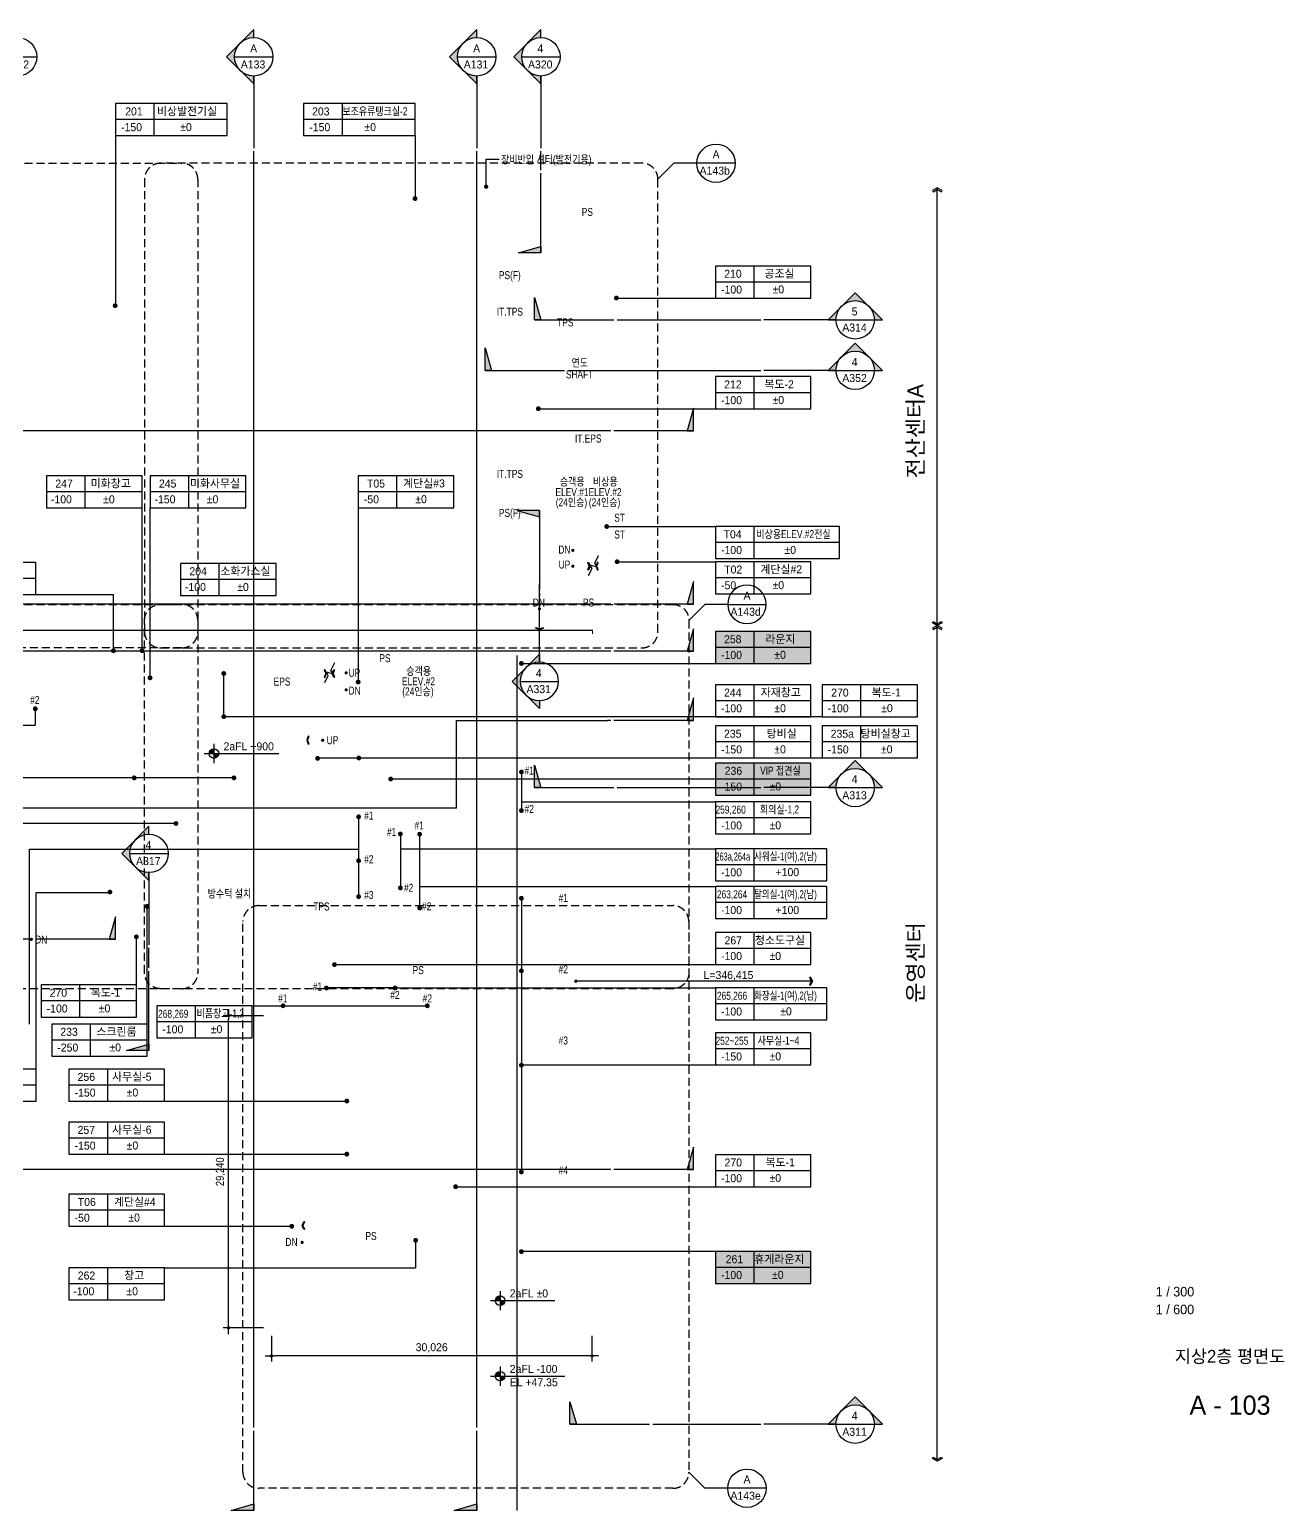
# Model space of a CAD drawing. Header units: millimetres. Extents: x 18458 to 242505, y -521583 to 1237915.
# Drawn here: x 121496 to 239047, y -153500 to -14764 of the extents above; entities that cross this region are included whole.
import ezdxf
from ezdxf.enums import TextEntityAlignment as Align

# ---------------------------------------------------------------- set-up
doc = ezdxf.new("R2010")
doc.units = ezdxf.units.MM
doc.header["$LTSCALE"] = 300
doc.header["$MEASUREMENT"] = 0
doc.linetypes.add('HID', pattern=[2.3, 1.5, -0.8])
doc.linetypes.add('HIDDEN', pattern=[0.375, 0.25, -0.125])
for name, color, linetype in [('A-DIM', 7, 'Continuous'), ('A-ELE-5', 5, 'Continuous'), ('A-ELE-9', 9, 'Continuous'), ('A-SYM', 7, 'Continuous'), ('A-SYM-1', 7, 'Continuous'), ('A-SYM-BUB', 3, 'Continuous'), ('A-SYM-LEAD', 4, 'Continuous'), ('A-SYM-LEVEL', 7, 'Continuous'), ('A-TEXT-NAME', 7, 'Continuous'), ('A-TEXT-NOTE', 7, 'Continuous'), ('EJ', 251, 'Continuous'), ('S-DIM', 7, 'Continuous'), ('XREF', 7, 'Continuous'), ('계단-라인', 7, 'Continuous'), ('드레인', 4, 'Continuous'), ('실명', 7, 'Continuous'), ('실명-LEAD', 7, 'Continuous'), ('인테리어공사', 253, 'Continuous'), ('절단선', 7, 'Continuous')]:
    doc.layers.add(name, color=color, linetype=linetype)
doc.styles.add('Gdim', font='Dotum.ttf', dxfattribs={"width": 0.9})
doc.styles.add('Gtx', font='Dotum.ttf')
doc.dimstyles.new('Gdim300a', dxfattribs={"dimscale": 300, "dimtxt": 2.5, "dimasz": 1, "dimexe": 1.7, "dimexo": 2.5, "dimgap": 1, "dimtad": 1, "dimdec": 0, "dimdsep": 46, "dimlunit": 6, "dimtxsty": 'Gdim', "dimblk1": '_CIDOT', "dimblk2": '_CIDOT', "dimsah": 1, "dimcen": 2.5, "dimdle": 2, "dimclrd": 1, "dimclre": 1, "dimclrt": 7, "dimazin": 2, "dimtfac": 1, "dimtdec": 0, "dimtix": 1, "dimtmove": 2, "dimatfit": 3, "dimldrblk": '_CIDOT', "dimfxl": 2, "dimtolj": 1, "dimtzin": 0, "dimarcsym": 0})

# ---------------------------------------------------------------- blocks, each defined once
blk = doc.blocks.new('실명')
at = {"layer": 'A-TEXT-NOTE', "color": 7, "style": 'Gtx'}
for tag, p in [('001', (-18.33, 8.75)), ('002', (-18.35, 3.25))]:
    blk.add_attdef(tag, p, '', height=3, dxfattribs=at)
at = {"layer": 'A-TEXT-NOTE', "style": 'Gtx'}
blk.add_attdef('003', text='', height=4, dxfattribs=at).set_placement((4.86, -9.5), align=Align.MIDDLE)
at = {"layer": 'A-TEXT-NOTE', "color": 7, "style": 'Gtx'}
blk.add_attdef('004', text='', height=6, dxfattribs=at).set_placement((4.86, -23.5), align=Align.MIDDLE_CENTER)
blk = doc.blocks.new('A$Ca914e24e')
at = {"layer": 'A-DIM', "color": 1}
for p, q in [((-47352, -70595), (-47352, -29595)), ((-47352, -148895), (-47352, -70595))]:
    blk.add_line(p, q, dxfattribs=at)
at = {"layer": 'A-DIM', "color": 1, "elevation": 0}
for points in [[(-47740, -29964), (-47352, -29743), (-46965, -29964), (-46901, -29853), (-47352, -29595), (-47803, -29853)], [(-47740, -70226), (-47352, -70447), (-46965, -70226), (-46901, -70337), (-47352, -70595), (-47803, -70337)], [(-47740, -70964), (-47352, -70743), (-46965, -70964), (-46901, -70853), (-47352, -70595), (-47803, -70853)], [(-47740, -148526), (-47352, -148747), (-46965, -148526), (-46901, -148637), (-47352, -148895), (-47803, -148637)]]:
    blk.add_lwpolyline(points, close=True, dxfattribs=at)
at = {"layer": 'A-SYM-BUB', "style": 'Gtx'}
for s, p in [('전산센터A', (-48654, -56806)), ('운영센터', (-48654, -105925))]:
    blk.add_text(s, height=1500, rotation=90, dxfattribs=at).set_placement(p)
blk = doc.blocks.new('A$Ce9732c4b')
at = {"layer": 'A-SYM'}
for p, q in [((85516, -27285), (81916, -27285)), ((85516, -27285), (87654, -27285)), ((87654, -27285), (89154, -28785))]:
    blk.add_line(p, q, dxfattribs=at)
at = {"layer": 'A-SYM', "color": 7, "linetype": 'HIDDEN', "ltscale": 10, "elevation": 0}
blk.add_lwpolyline([(90654, -27285), (135757, -27285, -0.4142136), (137257, -28785), (137257, -71185, -0.4142136), (135757, -72685), (90654, -72685, -0.4142136), (89154, -71185), (89154, -28785, -0.4142136)], format="xyb", close=True, dxfattribs=at)
at = {"layer": 'A-SYM'}
blk.add_circle((83716, -27285), 1800, dxfattribs=at)
blk = doc.blocks.new('A$C2a23c31d')
at = {"layer": 'A-SYM'}
for p, q in [((-70437, -27285), (-71937, -28785)), ((-68299, -27285), (-70437, -27285)), ((-64699, -27285), (-68299, -27285))]:
    blk.add_line(p, q, dxfattribs=at)
at = {"layer": 'A-SYM', "color": 7, "linetype": 'HIDDEN', "ltscale": 10, "elevation": 0}
blk.add_lwpolyline([(-73437, -27285), (-118540, -27285, 0.4142136), (-120040, -28785), (-120040, -71185, 0.4142136), (-118540, -72685), (-73437, -72685, 0.4142136), (-71937, -71185), (-71937, -28785, 0.4142136)], format="xyb", close=True, dxfattribs=at)
at = {"layer": 'A-SYM'}
blk.add_circle((-66499, -27285), 1800, dxfattribs=at)
blk = doc.blocks.new('A$Cf64e6b61')
at = {"layer": 'A-SYM'}
for p, q in [((87654, 73578), (89154, 75078)), ((85516, 73578), (81916, 73578)), ((85516, 73578), (87654, 73578))]:
    blk.add_line(p, q, dxfattribs=at)
at = {"layer": 'A-SYM', "color": 7, "linetype": 'HIDDEN', "ltscale": 10, "elevation": 0}
blk.add_lwpolyline([(90654, 109587), (135757, 109587, -0.4142136), (137257, 108087), (137257, 75078, -0.4142136), (135757, 73578), (90654, 73578, -0.4142136), (89154, 75078), (89154, 108087, -0.4142136)], format="xyb", close=True, dxfattribs=at)
at = {"layer": 'A-SYM'}
blk.add_circle((83716, 73578), 1800, dxfattribs=at)
blk = doc.blocks.new('A$C62d2cd98')
at = {"layer": 'A-SYM'}
for p, q in [((128622, 109587), (125022, 109587)), ((128622, 109587), (130760, 109587)), ((130760, 109587), (132260, 108087))]:
    blk.add_line(p, q, dxfattribs=at)
at = {"layer": 'A-SYM', "color": 7, "linetype": 'HIDDEN', "ltscale": 10, "elevation": 0}
blk.add_lwpolyline([(181757, 109587), (133760, 109587, 0.4142136), (132260, 108087), (132260, 75078, 0.4142136), (133760, 73578), (181757, 73578, 0.4142136), (183257, 75078), (183257, 108087, 0.4142136)], format="xyb", close=True, dxfattribs=at)
at = {"layer": 'A-SYM'}
blk.add_circle((126822, 109587), 1800, dxfattribs=at)
blk = doc.blocks.new('A$Ccd9b6e35')
at = {"layer": 'A-SYM'}
for p, q in [((-67543, 26770), (-69043, 28270)), ((-65406, 26770), (-67543, 26770)), ((-61806, 26770), (-65406, 26770))]:
    blk.add_line(p, q, dxfattribs=at)
at = {"layer": 'A-SYM', "color": 7, "linetype": 'HIDDEN', "ltscale": 10, "elevation": 0}
blk.add_lwpolyline([(-109322, 81360), (-70543, 81360, -0.4142136), (-69043, 79860), (-69043, 28270, -0.4142136), (-70543, 26770), (-109322, 26770, -0.4142136), (-110822, 28270), (-110822, 79860, -0.4142136)], format="xyb", close=True, dxfattribs=at)
at = {"layer": 'A-SYM'}
blk.add_circle((-63606, 26770), 1800, dxfattribs=at)
blk = doc.blocks.new('ARROWX')
blk.add_lwpolyline([(-0.2, -0.5), (-0.29, -0.46), (-0.11, 0), (-0.29, 0.46), (-0.2, 0.5), (0, 0)], close=True)
for points in [[(-0.2, 0.5), (-0.29, 0.46), (0, 0), (-0.11, 0)], [(0, 0), (-0.11, 0), (-0.2, -0.5), (-0.29, -0.46)]]:
    blk.add_solid(points)
blk = doc.blocks.new('*U51')
at = {"layer": 'A-SYM'}
h = blk.add_hatch(color=256, dxfattribs=at)
h.paths.add_polyline_path([(6216, 30838), (6428, 30626), (6428, 30750, -0.198912)])
h.paths.add_polyline_path([(6004, 31050), (6216, 30838, -0.414214), (6216, 31263)])
h.paths.add_polyline_path([(6216, 31263, -0.198912), (6428, 31350), (6428, 31475)])
blk.add_hatch(color=256, dxfattribs=at).paths.add_polyline_path([(6078, 6778), (6428, 6878), (6428, 6778)])
at = {"layer": 'A-ELE-9'}
blk.add_line((6428, 8119), (6428, 29525), dxfattribs=at)
at = {"layer": 'A-SYM'}
for p, q in [((6428, 30750), (6428, 29625)), ((6428, 29525), (6428, 29575)), ((6428, 8069), (6428, 8119)), ((6428, 6778), (6428, 8019))]:
    blk.add_line(p, q, dxfattribs=at)
blk.add_lwpolyline([(6428, 31350), (6428, 31475), (6004, 31050), (6428, 30626), (6428, 30750)], dxfattribs=at)
blk.add_lwpolyline([(6078, 6778), (6428, 6878), (6428, 6778)], close=True, dxfattribs=at)
blk.add_circle((6428, 31050), 300, dxfattribs=at)
blk = doc.blocks.new('*U124')
at = {"layer": 'A-SYM'}
h = blk.add_hatch(color=256, dxfattribs=at)
h.paths.add_polyline_path([(6216, 30838), (6428, 30626), (6428, 30750, -0.198912)])
h.paths.add_polyline_path([(6004, 31050), (6216, 30838, -0.414214), (6216, 31263)])
h.paths.add_polyline_path([(6216, 31263, -0.198912), (6428, 31350), (6428, 31475)])
blk.add_hatch(color=256, dxfattribs=at).paths.add_polyline_path([(6078, 8352), (6428, 8452), (6428, 8352)])
at = {"layer": 'A-ELE-9'}
blk.add_line((6428, 9694), (6428, 29525), dxfattribs=at)
at = {"layer": 'A-SYM'}
for p, q in [((6428, 30750), (6428, 29625)), ((6428, 29525), (6428, 29575)), ((6428, 9644), (6428, 9694)), ((6428, 8352), (6428, 9594))]:
    blk.add_line(p, q, dxfattribs=at)
blk.add_lwpolyline([(6428, 31350), (6428, 31475), (6004, 31050), (6428, 30626), (6428, 30750)], dxfattribs=at)
blk.add_lwpolyline([(6078, 8352), (6428, 8452), (6428, 8352)], close=True, dxfattribs=at)
blk.add_circle((6428, 31050), 300, dxfattribs=at)
blk = doc.blocks.new('A$C69eff562')
at = {"layer": 'A-SYM'}
blk.add_hatch(color=256, dxfattribs=at).paths.add_polyline_path([(183690, -77385), (183090, -79485), (183690, -79485)])
h = blk.add_hatch(color=256, dxfattribs=at)
h.paths.add_polyline_path([(39326, -86449), (40599, -87721), (39853, -87721, 0.1989124)])
h.paths.add_polyline_path([(38053, -85176), (39326, -86449, 0.4142136), (36781, -86449)])
h.paths.add_polyline_path([(36781, -86449, 0.1989124), (36253, -87721), (35508, -87721)])
for p, q in [((183690, -79485), (176240, -79485)), ((39853, -87721), (46608, -87721))]:
    blk.add_line(p, q, dxfattribs=at)
blk.add_lwpolyline([(183690, -77385), (183090, -79485), (183690, -79485)], close=True, dxfattribs=at)
blk.add_lwpolyline([(36253, -87721), (35508, -87721), (38053, -85176), (40599, -87721), (39853, -87721)], dxfattribs=at)
blk.add_circle((38053, -87721), 1800, dxfattribs=at)
at = {"layer": 'A-SYM-1'}
for p, q in [((101579, -17310), (105179, -17310)), ((118568, -17310), (122168, -17310)), ((140691, -17310), (144291, -17310)), ((161578, -17310), (165178, -17310)), ((36247, -52345), (39847, -52345)), ((36247, -68585), (39847, -68585)), ((36247, -72995), (39847, -72995)), ((175940, -79485), (175640, -79485)), ((36253, -87721), (39853, -87721)), ((47208, -87721), (46908, -87721)), ((36247, -121572), (39847, -121572))]:
    blk.add_line(p, q, dxfattribs=at)
at = {"layer": 'A-SYM-1', "color": 9}
for p, q in [((161484, -79485), (175640, -79485)), ((161484, -87721), (161484, -79485)), ((161484, -87721), (47208, -87721))]:
    blk.add_line(p, q, dxfattribs=at)
at = {"layer": 'A-SYM-1', "xscale": 6, "yscale": 6, "zscale": 6}
for p in [(64812, -203612), (81800, -203612), (103924, -203612), (124811, -203612)]:
    blk.add_blockref('*U124', p, dxfattribs=at)
at = {"layer": 'A-SYM-1', "xscale": -6.00000000000005, "yscale": 6.00000000000005, "zscale": 6, "rotation": 90}
for p in [(224350, -13778), (224350, -30018), (224350, -34428), (224350, -83005)]:
    blk.add_blockref('*U51', p, dxfattribs=at)
at = {"layer": 'A-SYM-1', "color": 3, "style": 'Gtx'}
for s, p in [('A', (103048, -16902)), ('A', (120036, -16902)), ('A', (142160, -16902)), ('A', (163047, -16902)), ('A134', (102171, -18405)), ('A132', (119160, -18405)), ('A133', (141283, -18405)), ('A131', (162170, -18405)), ('A', (37716, -51937)), ('A136', (36839, -53440)), ('A', (37716, -68177)), ('A138', (36839, -69680)), ('B', (37716, -72587)), ('A135', (36839, -74090)), ('A', (37722, -87314)), ('A137', (36845, -88817)), ('A', (37716, -121165)), ('A135', (36839, -122668))]:
    blk.add_text(s, height=750, dxfattribs=at).set_placement(p)
blk = doc.blocks.new('드레인')
at = {"layer": '드레인', "color": 1, "linetype": 'Continuous'}
for p, q in [((0, 3.1), (0, -3.1)), ((-3.1, 0), (3.1, 0))]:
    blk.add_line(p, q, dxfattribs=at)
at = {"layer": '드레인'}
blk.add_circle((0, 0), 1.25, dxfattribs=at)
blk = doc.blocks.new('_CIDOT')
at = {"color": 0, "linetype": 'ByBlock'}
blk.add_line((2, 0), (-1, 0), dxfattribs=at)
at = {"color": 0, "linetype": 'ByBlock', "const_width": 0.5}
blk.add_lwpolyline([(-0.25, 0, 1), (0.25, 0, 1)], format="xyb", close=True, dxfattribs=at)
blk = doc.blocks.new('*D38')
at = {"layer": 'A-DIM', "color": 1, "lineweight": -2, "transparency": 16777216}
for p, q in [((144154, -137145), (144154, -139539)), ((174179, -137145), (174179, -139539)), ((173879, -139029), (144454, -139029))]:
    blk.add_line(p, q, dxfattribs=at)
at = {"layer": 'A-DIM', "color": 1, "lineweight": -2, "transparency": 16777216, "xscale": 300, "yscale": 300, "zscale": 300, "rotation": 180}
blk.add_blockref('_CIDOT', (144154, -139029), dxfattribs=at)
at = {"layer": 'A-DIM', "color": 1, "lineweight": -2, "transparency": 16777216, "xscale": 300, "yscale": 300, "zscale": 300}
blk.add_blockref('_CIDOT', (174179, -139029), dxfattribs=at)
at = {"layer": 'A-DIM', "color": 7, "transparency": 16777216, "insert": (159166, -138281), "char_height": 750, "attachment_point": 5, "style": 'Gtx'}
blk.add_mtext('\\A1;30,026', dxfattribs=at)
blk = doc.blocks.new('*D39')
at = {"layer": 'S-DIM', "color": 1, "lineweight": -2, "transparency": 16777216}
for p, q in [((143404, -107155), (139628, -107155)), ((140138, -136095), (140138, -107455)), ((143404, -136395), (139628, -136395))]:
    blk.add_line(p, q, dxfattribs=at)
at = {"layer": 'S-DIM', "color": 1, "lineweight": -2, "transparency": 16777216, "xscale": 300, "yscale": 300, "zscale": 300}
for p, rotation in [((140138, -107155), 90), ((140138, -136395), 270)]:
    blk.add_blockref('_CIDOT', p, dxfattribs=dict(at, rotation=rotation))
at = {"layer": 'S-DIM', "color": 7, "transparency": 16777216, "insert": (139390, -121775), "char_height": 750, "attachment_point": 5, "rotation": 90, "style": 'Gdim'}
blk.add_mtext('\\A1;29,240', dxfattribs=at)
blk = doc.blocks.new('실면박스')
at = {"layer": '실명-LEAD'}
blk.add_line((3571, 0), (-2400, 0), dxfattribs=at)
blk.add_lwpolyline([(3571, 1000), (-2400, 1000), (-2400, -1000), (3571, -1000)], close=True, dxfattribs=at)
blk.add_lwpolyline([(0, 1000), (0, -1000)], dxfattribs=at)
blk = doc.blocks.new('*U45')
at = {"layer": '실명-LEAD'}
blk.add_line((4571, 0), (-2400, 0), dxfattribs=at)
blk.add_lwpolyline([(4571, 1000), (-2400, 1000), (-2400, -1000), (4571, -1000)], close=True, dxfattribs=at)
blk.add_lwpolyline([(0, 1000), (0, -1000)], dxfattribs=at)
blk = doc.blocks.new('*U47')
at = {"layer": '실명-LEAD'}
blk.add_line((5349, 0), (-2400, 0), dxfattribs=at)
blk.add_lwpolyline([(5349, 1000), (-2400, 1000), (-2400, -1000), (5349, -1000)], close=True, dxfattribs=at)
blk.add_lwpolyline([(0, 1000), (0, -1000)], dxfattribs=at)
blk = doc.blocks.new('*U52')
at = {"layer": 'A-SYM'}
h = blk.add_hatch(color=256, dxfattribs=at)
h.paths.add_polyline_path([(6216, 30838), (6428, 30626), (6428, 30750, -0.198912)])
h.paths.add_polyline_path([(6004, 31050), (6216, 30838, -0.414214), (6216, 31263)])
h.paths.add_polyline_path([(6216, 31263, -0.198912), (6428, 31350), (6428, 31475)])
blk.add_hatch(color=256, dxfattribs=at).paths.add_polyline_path([(6078, 26597), (6428, 26697), (6428, 26597)])
at = {"layer": 'A-ELE-9'}
blk.add_line((6428, 27939), (6428, 29525), dxfattribs=at)
at = {"layer": 'A-SYM'}
for p, q in [((6428, 30750), (6428, 29625)), ((6428, 29525), (6428, 29575)), ((6428, 27889), (6428, 27939)), ((6428, 26597), (6428, 27839))]:
    blk.add_line(p, q, dxfattribs=at)
blk.add_lwpolyline([(6428, 31350), (6428, 31475), (6004, 31050), (6428, 30626), (6428, 30750)], dxfattribs=at)
blk.add_lwpolyline([(6078, 26597), (6428, 26697), (6428, 26597)], close=True, dxfattribs=at)
blk.add_circle((6428, 31050), 300, dxfattribs=at)
blk = doc.blocks.new('*U53')
at = {"layer": 'A-SYM'}
h = blk.add_hatch(color=256, dxfattribs=at)
h.paths.add_polyline_path([(6216, 30838), (6428, 30626), (6428, 30750, -0.198912)])
h.paths.add_polyline_path([(6004, 31050), (6216, 30838, -0.414214), (6216, 31263)])
h.paths.add_polyline_path([(6216, 31263, -0.198912), (6428, 31350), (6428, 31475)])
blk.add_hatch(color=256, dxfattribs=at).paths.add_polyline_path([(6078, 26042), (6428, 26142), (6428, 26042)])
at = {"layer": 'A-ELE-9'}
blk.add_line((6428, 27383), (6428, 29525), dxfattribs=at)
at = {"layer": 'A-SYM'}
for p, q in [((6428, 30750), (6428, 29625)), ((6428, 29525), (6428, 29575)), ((6428, 27333), (6428, 27383)), ((6428, 26042), (6428, 27283))]:
    blk.add_line(p, q, dxfattribs=at)
blk.add_lwpolyline([(6428, 31350), (6428, 31475), (6004, 31050), (6428, 30626), (6428, 30750)], dxfattribs=at)
blk.add_lwpolyline([(6078, 26042), (6428, 26142), (6428, 26042)], close=True, dxfattribs=at)
blk.add_circle((6428, 31050), 300, dxfattribs=at)
blk = doc.blocks.new('*U54')
at = {"layer": 'A-SYM'}
h = blk.add_hatch(color=256, dxfattribs=at)
h.paths.add_polyline_path([(6216, 30838), (6428, 30626), (6428, 30750, -0.198912)])
h.paths.add_polyline_path([(6004, 31050), (6216, 30838, -0.414214), (6216, 31263)])
h.paths.add_polyline_path([(6216, 31263, -0.198912), (6428, 31350), (6428, 31475)])
blk.add_hatch(color=256, dxfattribs=at).paths.add_polyline_path([(6078, 27971), (6428, 28071), (6428, 27971)])
at = {"layer": 'A-ELE-9'}
blk.add_line((6428, 29313), (6428, 29525), dxfattribs=at)
at = {"layer": 'A-SYM'}
for p, q in [((6428, 30750), (6428, 29625)), ((6428, 29525), (6428, 29575)), ((6428, 29263), (6428, 29313)), ((6428, 27971), (6428, 29213))]:
    blk.add_line(p, q, dxfattribs=at)
blk.add_lwpolyline([(6428, 31350), (6428, 31475), (6004, 31050), (6428, 30626), (6428, 30750)], dxfattribs=at)
blk.add_lwpolyline([(6078, 27971), (6428, 28071), (6428, 27971)], close=True, dxfattribs=at)
blk.add_circle((6428, 31050), 300, dxfattribs=at)
blk = doc.blocks.new('*U125')
at = {"layer": 'A-SYM'}
h = blk.add_hatch(color=256, dxfattribs=at)
h.paths.add_polyline_path([(6216, 30838), (6428, 30626), (6428, 30750, -0.198912)])
h.paths.add_polyline_path([(6004, 31050), (6216, 30838, -0.414214), (6216, 31263)])
h.paths.add_polyline_path([(6216, 31263, -0.198912), (6428, 31350), (6428, 31475)])
blk.add_hatch(color=256, dxfattribs=at).paths.add_polyline_path([(6078, 27989), (6428, 28089), (6428, 27989)])
at = {"layer": 'A-ELE-9'}
blk.add_line((6428, 29331), (6428, 29525), dxfattribs=at)
at = {"layer": 'A-SYM'}
for p, q in [((6428, 30750), (6428, 29625)), ((6428, 29525), (6428, 29575)), ((6428, 29281), (6428, 29331)), ((6428, 27989), (6428, 29231))]:
    blk.add_line(p, q, dxfattribs=at)
blk.add_lwpolyline([(6428, 31350), (6428, 31475), (6004, 31050), (6428, 30626), (6428, 30750)], dxfattribs=at)
blk.add_lwpolyline([(6078, 27989), (6428, 28089), (6428, 27989)], close=True, dxfattribs=at)
blk.add_circle((6428, 31050), 300, dxfattribs=at)
blk = doc.blocks.new('*U57')
at = {"layer": 'A-SYM'}
h = blk.add_hatch(color=256, dxfattribs=at)
h.paths.add_polyline_path([(6216, 30838), (6428, 30626), (6428, 30750, -0.198912)])
h.paths.add_polyline_path([(6004, 31050), (6216, 30838, -0.414214), (6216, 31263)])
h.paths.add_polyline_path([(6216, 31263, -0.198912), (6428, 31350), (6428, 31475)])
blk.add_hatch(color=256, dxfattribs=at).paths.add_polyline_path([(6078, 27523), (6428, 27623), (6428, 27523)])
at = {"layer": 'A-ELE-9'}
blk.add_line((6428, 28865), (6428, 29525), dxfattribs=at)
at = {"layer": 'A-SYM'}
for p, q in [((6428, 30750), (6428, 29625)), ((6428, 29525), (6428, 29575)), ((6428, 28815), (6428, 28865)), ((6428, 27523), (6428, 28765))]:
    blk.add_line(p, q, dxfattribs=at)
blk.add_lwpolyline([(6428, 31350), (6428, 31475), (6004, 31050), (6428, 30626), (6428, 30750)], dxfattribs=at)
blk.add_lwpolyline([(6078, 27523), (6428, 27623), (6428, 27523)], close=True, dxfattribs=at)
blk.add_circle((6428, 31050), 300, dxfattribs=at)
blk = doc.blocks.new('*U58')
at = {"layer": 'A-SYM'}
h = blk.add_hatch(color=256, dxfattribs=at)
h.paths.add_polyline_path([(6216, 30838), (6428, 30626), (6428, 30750, -0.198912)])
h.paths.add_polyline_path([(6004, 31050), (6216, 30838, -0.414214), (6216, 31263)])
h.paths.add_polyline_path([(6216, 31263, -0.198912), (6428, 31350), (6428, 31475)])
blk.add_hatch(color=256, dxfattribs=at).paths.add_polyline_path([(6078, 28381), (6428, 28481), (6428, 28381)])
at = {"layer": 'A-ELE-9'}
blk.add_line((6428, 29722), (6428, 29525), dxfattribs=at)
at = {"layer": 'A-SYM'}
for p, q in [((6428, 30750), (6428, 29625)), ((6428, 29672), (6428, 29722)), ((6428, 28381), (6428, 29622)), ((6428, 29525), (6428, 29575))]:
    blk.add_line(p, q, dxfattribs=at)
blk.add_lwpolyline([(6428, 31350), (6428, 31475), (6004, 31050), (6428, 30626), (6428, 30750)], dxfattribs=at)
blk.add_lwpolyline([(6078, 28381), (6428, 28481), (6428, 28381)], close=True, dxfattribs=at)
blk.add_circle((6428, 31050), 300, dxfattribs=at)
blk = doc.blocks.new('*U60')
at = {"layer": 'A-SYM'}
h = blk.add_hatch(color=256, dxfattribs=at)
h.paths.add_polyline_path([(6216, 30838), (6428, 30626), (6428, 30750, -0.198912)])
h.paths.add_polyline_path([(6004, 31050), (6216, 30838, -0.414214), (6216, 31263)])
h.paths.add_polyline_path([(6216, 31263, -0.198912), (6428, 31350), (6428, 31475)])
blk.add_hatch(color=256, dxfattribs=at).paths.add_polyline_path([(6078, 25272), (6428, 25372), (6428, 25272)])
at = {"layer": 'A-ELE-9'}
blk.add_line((6428, 26614), (6428, 29525), dxfattribs=at)
at = {"layer": 'A-SYM'}
for p, q in [((6428, 30750), (6428, 29625)), ((6428, 29525), (6428, 29575)), ((6428, 26564), (6428, 26614)), ((6428, 25272), (6428, 26514))]:
    blk.add_line(p, q, dxfattribs=at)
blk.add_lwpolyline([(6428, 31350), (6428, 31475), (6004, 31050), (6428, 30626), (6428, 30750)], dxfattribs=at)
blk.add_lwpolyline([(6078, 25272), (6428, 25372), (6428, 25272)], close=True, dxfattribs=at)
blk.add_circle((6428, 31050), 300, dxfattribs=at)

msp = doc.modelspace()

# ---------------------------------------------------------------- hatches: boundary and pattern name
at = {"layer": 'A-SYM-LEVEL'}
h = msp.add_hatch(color=256, dxfattribs=at)
h.paths.add_polyline_path([(138762.3, -82139.8, 0.41421356), (138312.3, -82589.8), (138762.3, -82589.8)])
h.paths.add_polyline_path([(139212.3, -82589.8), (138762.3, -82589.8), (138762.3, -83039.8, 0.41421356)])
h = msp.add_hatch(color=256, dxfattribs=at)
h.paths.add_polyline_path([(165574.1, -133395.5, 0.41421356), (165124.1, -133845.5), (165574.1, -133845.5)])
h.paths.add_polyline_path([(166024.1, -133845.5), (165574.1, -133845.5), (165574.1, -134295.5, 0.41421356)])
h = msp.add_hatch(color=256, dxfattribs=at)
h.paths.add_polyline_path([(165574.1, -140472.9, 0.41421356), (165124.1, -140922.9), (165574.1, -140922.9)])
h.paths.add_polyline_path([(166024.1, -140922.9), (165574.1, -140922.9), (165574.1, -141372.9, 0.41421356)])
at = {"layer": '인테리어공사', "transparency": 33554687}
h = msp.add_hatch(color=256, dxfattribs=at)
h.dxf.hatch_style = 1
h.paths.add_polyline_path([(185740.4, -71149.7), (194696.8, -71149.7), (194696.8, -74149.7), (185740.4, -74149.7)])
h = msp.add_hatch(color=256, dxfattribs=at)
h.dxf.hatch_style = 1
h.paths.add_polyline_path([(185740.4, -83480.3), (194696.8, -83480.3), (194696.8, -86480.3), (185740.4, -86480.3)])
h = msp.add_hatch(color=256, dxfattribs=at)
h.dxf.hatch_style = 1
h.paths.add_polyline_path([(185740.4, -129242.5), (194696.8, -129242.5), (194696.8, -132242.5), (185740.4, -132242.5)])

# ---------------------------------------------------------------- linework, layer by layer
at = {"layer": 'A-DIM'}
msp.add_line((167153.6, -73395), (167153.6, -153500), dxfattribs=at)
at = {"layer": 'A-DIM', "color": 1}
msp.add_line((194870.6, -103920), (172653.6, -103920), dxfattribs=at)
at = {"layer": 'A-DIM', "color": 1, "elevation": 0}
msp.add_lwpolyline([(194562.8, -103597.3), (194747.2, -103920), (194562.8, -104242.7), (194655.8, -104295.8), (194870.6, -103920), (194655.8, -103544.1)], close=True, dxfattribs=at)
at = {"layer": 'A-SYM-1'}
for p, q in [((167596.1, -17309.7), (171196.1, -17309.7)), ((197040, -41954.3), (200640, -41954.3)), ((197040, -46686.7), (200640, -46686.7)), ((167453.6, -75832.5), (171053.6, -75832.5)), ((197040, -85777.2), (200640, -85777.2)), ((130877, -91944.3), (134477, -91944.3)), ((197040, -145418.1), (200640, -145418.1))]:
    msp.add_line(p, q, dxfattribs=at)
at = {"layer": 'A-SYM-LEAD'}
for p, q in [((129532.1, -24700), (129532.1, -40636.9)), ((157625.6, -24700), (157625.6, -30595)), ((164261, -26888.4), (165469.7, -26888.4)), ((164261, -29482.4), (164261, -26888.4)), ((176465.4, -39911.9), (185740.4, -39911.9)), ((169270, -50279.4), (185740.4, -50279.4)), ((132035.4, -72959.3), (132035.4, -59567.8)), ((132785.1, -75498.2), (132785.1, -59567.8)), ((175566.6, -61319.2), (185740.4, -61319.2)), ((176535.4, -64620.8), (185740.4, -64620.8)), ((129342.9, -72959.3), (129342.9, -67700.7)), ((167570.4, -74149.7), (185740.4, -74149.7)), ((139687.4, -79148.8), (139687.4, -75092.1)), ((122026.1, -78279.6), (122026.1, -79945)), ((88290.9, -79945), (122026.1, -79945)), ((195731.6, -79148.8), (139687.4, -79148.8)), ((148474, -83005.1), (195731.6, -83005.1)), ((167570.4, -84316.9), (167570.4, -87931.8)), ((68290.9, -84848.3), (140651.4, -84848.3)), ((167570.4, -87116.8), (185740.4, -87116.8)), ((152316.8, -88517.8), (152316.8, -95998)), ((78290.9, -89120.9), (135279.4, -89120.9)), ((156234.4, -90124.3), (156234.4, -95180.2)), ((158034.3, -90150.4), (158034.3, -97061.5)), ((156234.4, -91510.7), (185740.4, -91510.7)), ((122100.5, -112155.1), (122100.5, -95608.3)), ((122100.5, -95608.3), (128977.6, -95608.3)), ((158034.3, -95053.6), (185740.4, -95053.6)), ((132518.6, -107933.8), (132518.6, -96911.3)), ((167570.4, -96262.2), (167570.4, -121787.6)), ((131518.6, -104274.3), (131518.6, -99763.6)), ((150059.2, -102363.1), (185740.4, -102363.1)), ((155727.5, -104554.4), (185740.4, -104554.4)), ((142355.4, -106223.7), (158758.2, -106223.7)), ((167570.4, -111766.7), (185740.4, -111766.7)), ((134136.3, -115155.1), (151100.7, -115155.1)), ((134136.3, -120122.5), (151100.7, -120122.5)), ((161516.4, -123175.4), (185740.4, -123175.4)), ((134136.3, -126878.4), (145940.8, -126878.4)), ((157658.6, -128195), (157658.6, -130766.6)), ((185740.4, -129242.5), (167539.2, -129242.5)), ((134136.3, -130766.6), (157658.6, -130766.6))]:
    msp.add_line(p, q, dxfattribs=at)
at = {"layer": 'A-SYM-LEAD', "const_width": 224.4, "elevation": 0}
for points in [[(157490.4, -30595, 1), (157716, -30595, 1)], [(176352.6, -39911.9, 1), (176578.2, -39911.9, 1)], [(129396.9, -40636.9, 1), (129622.5, -40636.9, 1)], [(169044.4, -50279.4, 1), (169270, -50279.4, 1)], [(176422.6, -64620.8, 1), (176648.2, -64620.8, 1)], [(139574.6, -75092.1, 1), (139800.2, -75092.1, 1)], [(167457.6, -74149.7, 1), (167683.2, -74149.7, 1)], [(122026.1, -78279.6, 1), (122026.1, -78505.2, 1)], [(139574.6, -79130.1, 1), (139800.2, -79130.1, 1)], [(148361.2, -83042.3, 1), (148586.8, -83042.3, 1)], [(152230.4, -83005.1, 1), (152456, -83005.1, 1)], [(167457.6, -84316.9, 1), (167683.2, -84316.9, 1)], [(131295.1, -84756.4, 1), (131295.1, -84982, 1)], [(140641, -84756.4, 1), (140641, -84982, 1)], [(155208.7, -84980.3, 1), (155434.3, -84980.3, 1)], [(152204, -88517.8, 1), (152429.6, -88517.8, 1)], [(167457.6, -87931.8, 1), (167683.2, -87931.8, 1)], [(135204.1, -89029, 1), (135204.1, -89254.6, 1)], [(156121.6, -90124.3, 1), (156347.2, -90124.3, 1)], [(157921.5, -90150.4, 1), (158147.1, -90150.4, 1)], [(128903.3, -95571.2, 1), (129128.9, -95571.2, 1)], [(156121.6, -95180.2, 1), (156347.2, -95180.2, 1)], [(132383.4, -96911.3, -1), (132609, -96911.3, -1)], [(152204, -95998, 1), (152429.6, -95998, 1)], [(157921.5, -97061.5, 1), (158147.1, -97061.5, 1)], [(167457.6, -96149.4, 1), (167683.2, -96149.4, 1)], [(131383.4, -99763.6, -1), (131609, -99763.6, -1)], [(149946.4, -102363.1, 1), (150172, -102363.1, 1)], [(167457.6, -102944.2, 1), (167683.2, -102944.2, 1)], [(149184.9, -104554.4, 1), (149410.5, -104554.4, 1)], [(155614.7, -104554.4, 1), (155840.3, -104554.4, 1)], [(145130.5, -106223.7, 1), (145356.1, -106223.7, 1)], [(158645.4, -106223.7, 1), (158871, -106223.7, 1)], [(167457.6, -111786.2, 1), (167683.2, -111786.2, 1)], [(167457.6, -121787.6, 1), (167683.2, -121787.6, 1)], [(161290.8, -123175.4, 1), (161516.4, -123175.4, 1)], [(145940.8, -126878.4, 1), (146166.4, -126878.4, 1)], [(157545.8, -128195, 1), (157771.4, -128195, 1)], [(167457.6, -129251.8, 1), (167683.2, -129251.8, 1)]]:
    msp.add_lwpolyline(points, format="xyb", close=True, dxfattribs=at)
at = {"layer": 'A-SYM-LEAD'}
for points, const_width in [([(164150.3, -29482.4, 1), (164371.7, -29482.4, 1)], 180), ([(175453.8, -61319.2, 1), (175679.4, -61319.2, 1)], 224.4), ([(129455.7, -72959.3, -1), (129230.1, -72959.3, -1)], 224.4), ([(131922.6, -72959.3, 1), (132148.2, -72959.3, 1)], 224.4), ([(132672.3, -75498.2, 1), (132897.9, -75498.2, 1)], 224.4), ([(152161.2, -75893.4, 1), (152386.8, -75893.4, 1)], 224.4), ([(152204, -92636.1, 1), (152429.6, -92636.1, 1)], 224.4), ([(151100.7, -115155.1, 1), (151326.3, -115155.1, 1)], 224.4), ([(151100.7, -120122.5, 1), (151326.3, -120122.5, 1)], 224.4)]:
    msp.add_lwpolyline(points, format="xyb", close=True, dxfattribs=dict(at, const_width=const_width))
for points in [[(152274, -59567.8), (152274, -75893.4)], [(121495.9, -107933.8), (121495.9, -91545.8), (152316.8, -91545.8)]]:
    msp.add_lwpolyline(points, dxfattribs=at)
at = {"layer": 'A-SYM-LEAD', "elevation": 0}
for points in [[(185740.4, -84980.3), (155321.5, -84980.3)], [(155727.5, -104554.4), (149297.7, -104554.4)]]:
    msp.add_lwpolyline(points, dxfattribs=at)
for points in [[(135651.1, -96995, 0, 300, 0), (135651.1, -96095, 0, 0, 0), (135651.1, -95689.7, 0, 0, 0), (138044.7, -95689.7, 0, 0, 0)], [(147049.6, -95689.7, 0, 300, 0), (146149.6, -95689.7, 0, 0, 0), (142868.6, -95689.7, 0, 0, 0)]]:
    msp.add_lwpolyline(points, format="xyseb", dxfattribs=at)
at = {"layer": 'A-SYM-LEVEL'}
for p, q in [((122080.3, -67700.7), (129342.9, -67700.7)), ((138762.3, -81689.8), (138762.3, -83489.8)), ((137862.3, -82589.8), (144841.1, -82589.8)), ((165574.1, -132945.5), (165574.1, -134745.5)), ((164674.1, -133845.5), (170686.9, -133845.5)), ((165574.1, -140022.9), (165574.1, -141822.9)), ((164674.1, -140922.9), (171652, -140922.9))]:
    msp.add_line(p, q, dxfattribs=at)
for centre in [(138762.3, -82589.8), (165574.1, -133845.5), (165574.1, -140922.9)]:
    msp.add_circle(centre, 450, dxfattribs=at)
at = {"layer": 'EJ', "linetype": 'HID', "const_width": 100, "elevation": 0}
msp.add_lwpolyline([(89153.6, -71045), (174229.1, -71045), (174229.1, -71388.5)], dxfattribs=at)
at = {"layer": '계단-라인', "const_width": 150, "elevation": 0}
for points in [[(172466.8, -63552, 1), (172316.8, -63552, 1)], [(172466.8, -65042, 1), (172316.8, -65042, 1)], [(169336.8, -69037, 1), (169186.8, -69037, 1)], [(151153.6, -75100, 1), (151153.6, -74950, 1)], [(151153.6, -76690, 1), (151153.6, -76540, 1)]]:
    msp.add_lwpolyline(points, format="xyb", close=True, dxfattribs=at)
at = {"layer": '계단-라인', "const_width": 150}
for points in [[(148881.2, -81347, -1), (149031.2, -81347, -1)], [(121649.6, -100078.3, 1), (121649.6, -99928.3, 1)], [(147023.6, -128465, 1), (147023.6, -128315, 1)]]:
    msp.add_lwpolyline(points, format="xyb", close=True, dxfattribs=at)
at = {"layer": '절단선', "elevation": 0}
for points in [[(173858.6, -65905.3), (174193.6, -65239.8), (173986.5, -64914.7), (174639.5, -65090.3), (174432.4, -64765.2), (174798.9, -64037)], [(149139.2, -75935.3), (149474.1, -75269.8), (149267, -74944.7), (149920.1, -75120.3), (149713, -74795.2), (150079.5, -74067)]]:
    msp.add_lwpolyline(points, dxfattribs=at)

# ---------------------------------------------------------------- block references
at = {"layer": 'A-DIM'}
msp.add_blockref('A$Ca914e24e', (253885.7, 0), dxfattribs=at)
at = {"layer": 'A-ELE-5', "xscale": 1.5, "yscale": 1.5, "zscale": 1.5}
for name, p in [('*U45', (133132.1, -23200)), ('*U45', (150769.2, -23200)), ('실면박스', (189340.4, -38411.9)), ('실면박스', (189340.4, -48779.4)), ('실면박스', (126679, -58067.8)), ('실면박스', (136385.1, -58067.8)), ('실면박스', (155874, -58067.8)), ('*U47', (189340.4, -62819.2)), ('실면박스', (116723.9, -66200.7)), ('실면박스', (139236.4, -66280.9)), ('실면박스', (189340.4, -66120.8)), ('실면박스', (189340.4, -72649.7)), ('실면박스', (189340.4, -77648.8)), ('실면박스', (199331.6, -77648.8)), ('실면박스', (189340.4, -81505.1)), ('실면박스', (199331.6, -81505.1)), ('실면박스', (189340.4, -84980.3, 0)), ('실면박스', (189340.4, -88616.8)), ('*U45', (189340.4, -93010.7)), ('*U45', (189340.4, -96553.6)), ('실면박스', (189340.4, -100863.1)), ('실면박스', (126162.3, -105774.3)), ('*U45', (189340.4, -106054.4)), ('실면박스', (136999, -107723.7)), ('실면박스', (127162.3, -109433.8)), ('실면박스', (189340.4, -110266.7)), ('실면박스', (116744.1, -113655.1)), ('실면박스', (128779.9, -113655.1)), ('실면박스', (128779.9, -118622.5)), ('실면박스', (189340.4, -121675.4)), ('실면박스', (128779.9, -125378.4)), ('실면박스', (189340.4, -130742.5)), ('실면박스', (128779.9, -132266.6))]:
    msp.add_blockref(name, p, dxfattribs=at)
at = {"layer": 'A-SYM-1'}
for name, p in [('A$C69eff562', (0, 0)), ('A$Ce9732c4b', (0, 0)), ('A$C2a23c31d', (252300, 0)), ('A$Cf64e6b61', (0, -178200)), ('A$Ccd9b6e35', (252300, -178200))]:
    msp.add_blockref(name, p, dxfattribs=at)
at = {"layer": 'A-SYM-1', "xscale": 6, "yscale": 6, "zscale": 6}
for name, p in [('*U125', (130828.9, -203612.3)), ('*U54', (94109.8, -278246.9))]:
    msp.add_blockref(name, p, dxfattribs=at)
at = {"layer": 'A-SYM-1', "yscale": 6, "zscale": 6}
for name, p, xscale, rotation in [('*U53', (12537.3, -3387.1), 6, 270), ('*U60', (12537.3, -8119.4), 6, 270), ('*U58', (130686.3, 110470.2), -6, 180), ('*U53', (12537.3, -47210), 6, 270), ('*U57', (294674.7, -61427.7), -6, 90), ('*U52', (12537.3, -106850.9), 6, 270)]:
    msp.add_blockref(name, p, dxfattribs=dict(at, xscale=xscale, rotation=rotation))
at = {"layer": 'A-SYM-1', "xscale": -1}
msp.add_blockref('A$C62d2cd98', (315516.3, -178200), dxfattribs=at)
at = {"layer": 'XREF'}
ref = msp.add_blockref('실명', (232500, -136200), dxfattribs=dict(at, xscale=300, yscale=300, zscale=300))
ref.add_attrib('001', '1 / 300', (226999.8, -133458.1), dxfattribs={"layer": 'A-TEXT-NOTE', "color": 7, "height": 900, "style": 'Gtx'})
ref.add_attrib('002', '1 / 600', (226993.8, -135121.8), dxfattribs={"layer": 'A-TEXT-NOTE', "color": 7, "height": 900, "style": 'Gtx'})
ref.add_attrib('003', '지상2층 평면도', dxfattribs={"layer": 'A-TEXT-NOTE', "height": 1200, "style": 'Gtx'}).set_placement((233956.7, -139050.8), align=Align.MIDDLE)
ref.add_attrib('004', 'A - 103', dxfattribs={"layer": 'A-TEXT-NOTE', "color": 7, "height": 1800, "style": 'Gtx'}).set_placement((233956.7, -143641), align=Align.MIDDLE_CENTER)
at = {"layer": '계단-라인', "yscale": 750, "zscale": 750}
for p, xscale in [((174003.6, -65040), 750), ((174543.6, -65040), -750), ((147452.3, -81345), -750)]:
    msp.add_blockref('ARROWX', p, dxfattribs=dict(at, xscale=xscale))
for p, xscale, rotation in [((169253.6, -70995), 750, 270), ((149313.6, -75100), -750, 180), ((149853.6, -75100), 750, 180), ((147023.6, -126800), 750, 180)]:
    msp.add_blockref('ARROWX', p, dxfattribs=dict(at, xscale=xscale, rotation=rotation))
at = {"layer": '드레인', "xscale": 50, "yscale": 50, "zscale": 50}
msp.add_blockref('드레인', (172653.6, -103920), dxfattribs=at)

# ---------------------------------------------------------------- texts
at = {"layer": 'A-DIM', "style": 'Gtx'}
msp.add_text('L=346,415', height=750, dxfattribs=at).set_placement((184634.2, -103716.9))
at = {"layer": 'A-SYM-1', "color": 3, "style": 'Gtx'}
for s, p in [('4', (169064.7, -16902.1)), ('A320', (168188.1, -18405.2)), ('A', (185484.4, -26836.7)), ('A143b', (184261.8, -28356.6)), ('5', (198508.5, -41546.7)), ('A314', (197631.9, -43049.8)), ('4', (198508.5, -46279.1)), ('A352', (197631.9, -47782.2)), ('A', (188378, -68164.9)), ('A143d', (187155.4, -69684.8)), ('4', (168922.2, -75424.9)), ('A331', (168045.5, -76928)), ('4', (198508.5, -85369.6)), ('A313', (197631.9, -86872.7)), ('4', (132345.6, -91536.7)), ('A317', (131469, -93039.8)), ('4', (198508.5, -145010.5)), ('A311', (197631.9, -146513.6)), ('A', (188378, -150981.3)), ('A143e', (187155.4, -152501.2))]:
    msp.add_text(s, height=750, dxfattribs=at).set_placement(p)
at = {"layer": 'A-SYM-LEVEL', "style": 'Gtx'}
for s, p in [('2aFL +900', (139662.3, -82289.8)), ('2aFL %%P0', (166474.1, -133545.5)), ('2aFL -100', (166474.1, -140622.9)), ('EL +47.35', (166474.1, -141867.9))]:
    msp.add_text(s, height=750, dxfattribs=at).set_placement(p)
at = {"layer": 'A-TEXT-NAME', "style": 'Gtx', "width": 0.8}
for s, p in [('장비반입 셔터(발전기용)', (165662.7, -27303.4)), ('연도', (172268.1, -46355.6)), ('SHAFT', (171733.4, -47444.9)), ('승객용', (171170, -57492)), ('비상용', (174268.5, -57492)), ('ELEV.#1', (170760.1, -58472)), ('ELEV.#2', (173858.6, -58472)), ('(24인승)', (170788.2, -59425)), ('(24인승)', (173886.7, -59425)), ('ST', (176269.3, -60870)), ('ST', (176269.3, -62445)), ('DN', (171032, -63857.4)), ('UP', (171054.8, -65257.3)), ('DN', (168631.9, -68815.1)), ('UP', (151380.7, -75395.4)), ('승객용', (156786.4, -75239.1)), ('ELEV.#2', (156376.5, -76201.1)), ('(24인승)', (156404.6, -77143.8)), ('DN', (151371, -77064.3)), ('UP', (149324.7, -81712.8)), ('방수턱 설치', (138179.9, -96094.9)), ('DN', (122018.3, -100390.6)), ('DN', (145462, -128727.9))]:
    msp.add_text(s, height=750, dxfattribs=at).set_placement(p)
at = {"layer": 'A-TEXT-NAME', "linetype": 'Continuous', "style": 'Gtx', "width": 0.8}
for s, p in [('PS', (173219.5, -32220)), ('PS(F)', (165457, -38144)), ('IT.TPS', (165269.7, -41570)), ('TPS', (170919.9, -42571.9)), ('IT.EPS', (172585.9, -53449.7)), ('IT.TPS', (165269.7, -56767.9)), ('PS(F)', (165457, -60419)), ('PS', (173339.2, -68820.4)), ('PS', (154261.2, -74026.9)), ('EPS', (144357.4, -76220)), ('#2', (121549.8, -77945.3)), ('#1', (167859.1, -84559.7)), ('#2', (167859.1, -88159.4)), ('#1', (152837, -88782.3)), ('#1', (154969.6, -90305)), ('#1', (157557.9, -89703.3)), ('#2', (152837, -92868.7)), ('#3', (152837, -96209)), ('#2', (156568.2, -95539.4)), ('TPS', (148076.5, -97295)), ('#2', (158258.5, -97281)), ('#1', (171054.2, -96488)), ('PS', (157378.8, -103258.2)), ('#2', (171054.2, -103174.5)), ('#1', (148024, -104800.6)), ('#1', (144778.6, -105906.8)), ('#2', (155284.8, -105583)), ('#2', (158321.4, -105906.8)), ('#3', (171054.2, -109848.9)), ('#4', (171054.2, -122006.5)), ('PS', (152957.6, -128169.1))]:
    msp.add_text(s, height=750, dxfattribs=at).set_placement(p)
at = {"layer": '실명', "color": 3, "style": 'Gtx'}
for s, p in [('201', (130452.8, -22803)), ('비상발전기실', (133419.4, -22787.8)), ('203', (147957.3, -22803)), ('-150', (130063.5, -24278.9)), ('%%P0', (135602, -24266.8)), ('-150', (147700.6, -24278.9)), ('%%P0', (152860.2, -24266.8)), ('210', (186566.3, -38014.9)), ('공조실', (190331.9, -37999.7)), ('-100', (186271.8, -39490.7)), ('%%P0', (191095.2, -39478.7)), ('212', (186566.3, -48382.4)), ('복도-2', (190331.9, -48367.2)), ('-100', (186271.8, -49858.3)), ('%%P0', (191095.2, -49846.2)), ('미화창고', (127207.1, -57655.6)), ('미화사무실', (136508.2, -57655.6)), ('계단실#3', (156485.6, -57655.6)), ('247', (123904.9, -57670.8)), ('245', (133611, -57670.8)), ('T05', (153099.9, -57670.8)), ('-100', (123491.1, -59146.6)), ('%%P0', (128384.7, -59146.6)), ('-150', (133197.2, -59146.6)), ('%%P0', (138090.8, -59146.6)), ('-50', (152805.4, -59146.6)), ('%%P0', (157628.8, -59134.6)), ('T04', (186505.3, -62422.2)), ('-100', (186271.8, -63898)), ('%%P0', (192214.6, -63886)), ('204', (136462.2, -65883.9)), ('소화가스실', (139359.4, -65868.7)), ('T02', (186566.3, -65723.8)), ('계단실#2', (189952, -65708.6)), ('-50', (186271.8, -67199.6)), ('%%P0', (191095.2, -67187.6)), ('-100', (136048.5, -67359.8)), ('%%P0', (140942.1, -67359.8)), ('258', (186549.6, -72252.7)), ('라운지', (190420.6, -72237.5)), ('-100', (186271.8, -73728.6)), ('%%P0', (191262, -73716.5)), ('244', (186549.6, -77251.8)), ('자재창고', (189980.7, -77236.6)), ('270', (196587.7, -77251.8)), ('복도-1', (200374.2, -77236.6)), ('-100', (186271.8, -78727.7)), ('%%P0', (191262, -78715.6)), ('-100', (196263.1, -78727.7)), ('%%P0', (201275.1, -78715.6)), ('235', (186549.6, -81108.1)), ('탕비실', (190532.2, -81092.9)), ('235a', (196540.8, -81108.1)), ('탕비실창고', (199336.5, -81092.9)), ('-150', (186271.8, -82584)), ('%%P0', (191262, -82571.9)), ('-150', (196263.1, -82584)), ('%%P0', (201253.2, -82571.9)), ('236', (186610.6, -84583.3, 0)), ('-150', (186271.8, -86059.1, 0)), ('%%P0', (190812.9, -86047.1, 0)), ('-100', (186271.8, -89695.7)), ('%%P0', (190812.9, -89683.6)), ('-100', (186271.8, -94089.6)), ('+100', (191378.7, -94077.5)), ('-100', (186271.8, -97632.5)), ('+100', (191378.7, -97620.4)), ('267', (186596.5, -100466.1)), ('청소도구실', (189439.8, -100450.9)), ('-100', (186271.8, -101941.9)), ('%%P0', (190812.9, -101929.9)), ('270', (123371.4, -105377.3)), ('복도-1', (127230.2, -105362.1)), ('-100', (123093.7, -106853.2)), ('%%P0', (127973.3, -106841.1)), ('-100', (186271.8, -107133.2)), ('%%P0', (191813.3, -107121.2)), ('스크린룸', (127750.5, -109021.6)), ('-100', (133930.5, -108802.6)), ('%%P0', (138471.5, -108790.5)), ('233', (124371.4, -109036.8)), ('-250', (124093.7, -110512.6)), ('%%P0', (128973.3, -110500.6)), ('-150', (186271.8, -111345.5)), ('%%P0', (190812.9, -111333.5)), ('256', (125989.1, -113258.1)), ('사무실-5', (129220.3, -113242.9)), ('-150', (125711.4, -114734)), ('%%P0', (130591, -114721.9)), ('257', (125989.1, -118225.5)), ('사무실-6', (129220.3, -118210.3)), ('-150', (125711.4, -119701.3)), ('%%P0', (130591, -119689.3)), ('270', (186596.5, -121278.4)), ('복도-1', (190439.3, -121263.2)), ('-100', (186271.8, -122754.3)), ('%%P0', (190812.9, -122742.2)), ('T06', (126005.8, -124981.4)), ('계단실#4', (129391.6, -124966.2)), ('-50', (125711.4, -126457.3)), ('%%P0', (130746.4, -126445.2)), ('261', (186708.3, -130345.5)), ('휴게라운지', (189382.4, -130330.3)), ('262', (126005.8, -131869.6)), ('창고', (130354.3, -131854.4)), ('-100', (186271.8, -131821.4)), ('%%P0', (191051, -131809.3)), ('-100', (125592, -133345.5)), ('%%P0', (130559.3, -133345.5))]:
    msp.add_text(s, height=750, dxfattribs=at).set_placement(p)
for s, width, p in [('보조유류탱크실-2', 0.8, (150791.3, -22787.8)), ('비상용ELEV.#2전실', 0.8, (189577, -62407)), ('VIP 접견실', 0.8, (189929.7, -84568.1, 0)), ('회의실-1,2', 0.8, (189910, -88204.6)), ('259,260', 0.8, (185751.9, -88219.8)), ('263a,264a', 0.7, (185747.8, -92613.7)), ('샤워실-1(여),2(남)', 0.75, (189371.4, -92598.5)), ('263,264', 0.8, (185884.1, -96156.6)), ('탈의실-1(여),2(남)', 0.75, (189371.4, -96141.4)), ('265,266', 0.8, (185884.1, -105657.4)), ('화장실-1(여),2(남)', 0.75, (189371.4, -105642.2)), ('268,269', 0.8, (133530.6, -107347.5)), ('비품창고-1,2', 0.8, (137133.3, -107311.5)), ('252~255', 0.8, (185751.9, -109869.7)), ('사무실-1~4', 0.8, (189686.9, -109854.5))]:
    msp.add_text(s, height=750, dxfattribs=dict(at, width=width)).set_placement(p)

# ---------------------------------------------------------------- dimensions: what is measured, and where the dimension line sits
at = {"layer": 'A-DIM'}
dim = msp.add_linear_dim(base=(144153.5714, -139028.6706), p1=(174179.1241, -136394.9825), p2=(144153.5714, -136394.9825), dimstyle='Gdim300a', override={"dimdec": 0, "dimtxsty": 'Gtx'}, dxfattribs=at)
dim.commit()
dim.dimension.update_dxf_attribs({"geometry": '*D38', "text_midpoint": (159166.3477, -138280.9094)})
at = {"layer": 'S-DIM'}
dim = msp.add_linear_dim(base=(140138.1, -107155), p1=(144153.6, -136395), p2=(144153.6, -107155), angle=90, dimstyle='Gdim300a', dxfattribs=at)
dim.commit()
dim.dimension.update_dxf_attribs({"geometry": '*D39', "text_midpoint": (139390.3, -121775)})

doc.saveas('drawing.dxf')
